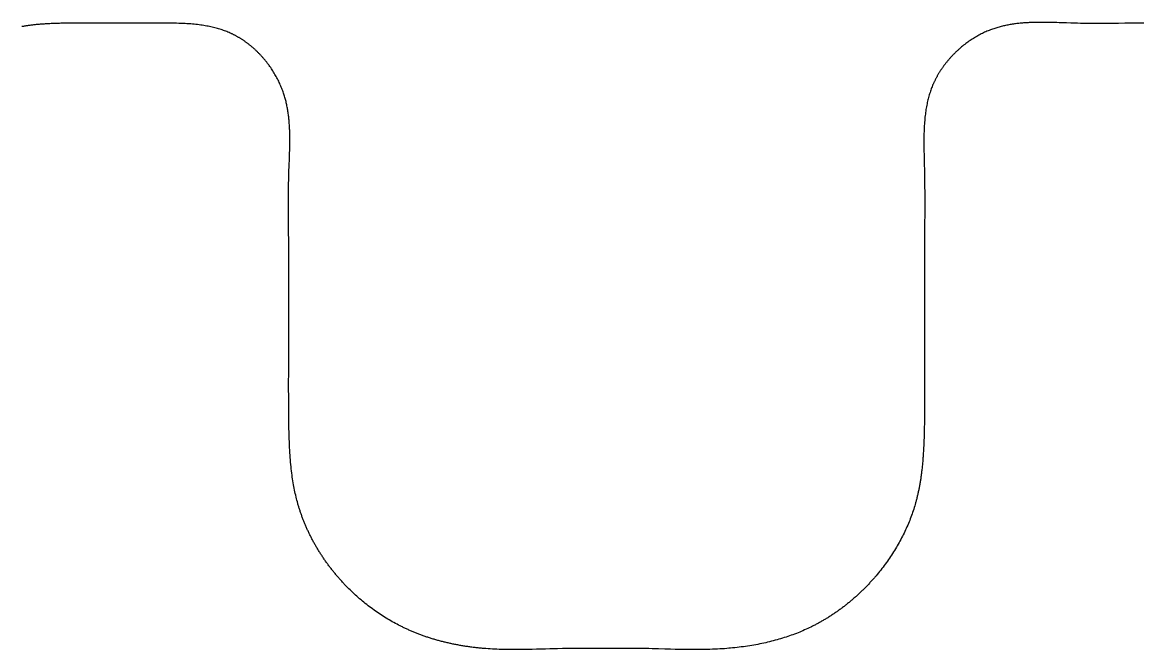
# Model space of a CAD drawing. Header units: millimetres. Extents: x -9 to 276, y -90 to 14.
# Drawn here: x 83 to 88.45, y 10.94 to 14 of the extents above; entities that cross this region are included whole.
import ezdxf

# ---------------------------------------------------------------- set-up
doc = ezdxf.new("R2010")
doc.units = ezdxf.units.MM
doc.layers.add('BLACK', color=7, linetype='CONTINUOUS')

msp = doc.modelspace()

# ---------------------------------------------------------------- linework, layer by layer
at = {"layer": 'BLACK', "linetype": 'Continuous'}
for p, q in [((83.003354, 13.977477), (82.999615, 13.976792)), ((83.0071, 13.978143), (83.003354, 13.977477)), ((83.01092, 13.978802), (83.0071, 13.978143)), ((83.014747, 13.97944), (83.01092, 13.978802)), ((83.018652, 13.980071), (83.014747, 13.97944)), ((83.022564, 13.980683), (83.018652, 13.980071)), ((83.026559, 13.981287), (83.022564, 13.980683)), ((83.030562, 13.981871), (83.026559, 13.981287)), ((83.034654, 13.982447), (83.030562, 13.981871)), ((83.038753, 13.983004), (83.034654, 13.982447)), ((83.042947, 13.983553), (83.038753, 13.983004)), ((83.047148, 13.984082), (83.042947, 13.983553)), ((83.051453, 13.984603), (83.047148, 13.984082)), ((83.055765, 13.985104), (83.051453, 13.984603)), ((83.060188, 13.985598), (83.055765, 13.985104)), ((83.064618, 13.986072), (83.060188, 13.985598)), ((83.069171, 13.986538), (83.064618, 13.986072)), ((83.07373, 13.986983), (83.069171, 13.986538)), ((83.078423, 13.987422), (83.07373, 13.986983)), ((83.083123, 13.98784), (83.078423, 13.987422)), ((83.087972, 13.98825), (83.083123, 13.98784)), ((83.092827, 13.98864), (83.087972, 13.98825)), ((83.09785, 13.989022), (83.092827, 13.98864)), ((83.102878, 13.989384), (83.09785, 13.989022)), ((83.108097, 13.989739), (83.102878, 13.989384)), ((83.11332, 13.990073), (83.108097, 13.989739)), ((83.118764, 13.9904), (83.11332, 13.990073)), ((83.124211, 13.990707), (83.118764, 13.9904)), ((83.129918, 13.991006), (83.124211, 13.990707)), ((83.135628, 13.991285), (83.129918, 13.991006)), ((83.14165, 13.991557), (83.135628, 13.991285)), ((83.147675, 13.991808), (83.14165, 13.991557)), ((83.15409, 13.992054), (83.147675, 13.991808)), ((83.160507, 13.992278), (83.15409, 13.992054)), ((83.167438, 13.992498), (83.160507, 13.992278)), ((83.17437, 13.992696), (83.167438, 13.992498)), ((83.182036, 13.992892), (83.17437, 13.992696)), ((83.1897, 13.993065), (83.182036, 13.992892)), ((83.198594, 13.993242), (83.1897, 13.993065)), ((83.207482, 13.993395), (83.198594, 13.993242)), ((83.219829, 13.993575), (83.207482, 13.993395)), ((83.232152, 13.993725), (83.219829, 13.993575)), ((83.246525, 13.993874), (83.232152, 13.993725)), ((83.260862, 13.993996), (83.246525, 13.993874)), ((83.275165, 13.994094), (83.260862, 13.993996)), ((83.289437, 13.99417), (83.275165, 13.994094)), ((83.317897, 13.99426), (83.289437, 13.99417)), ((83.346264, 13.994281), (83.317897, 13.99426)), ((83.374559, 13.994246), (83.346264, 13.994281)), ((83.402805, 13.99417), (83.374559, 13.994246)), ((83.459229, 13.993947), (83.402805, 13.99417)), ((83.496345, 13.993794), (83.459229, 13.993947)), ((83.537167, 13.993663), (83.496345, 13.993794)), ((83.571389, 13.993613), (83.537167, 13.993663)), ((83.601929, 13.993635), (83.571389, 13.993613)), ((83.630047, 13.993725), (83.601929, 13.993635)), ((83.648152, 13.993819), (83.630047, 13.993725)), ((83.664215, 13.993903), (83.648152, 13.993819)), ((83.684318, 13.993973), (83.664215, 13.993903)), ((83.700967, 13.993973), (83.684318, 13.993973)), ((83.715684, 13.993907), (83.700967, 13.993973)), ((83.729111, 13.993777), (83.715684, 13.993907)), ((83.741588, 13.993585), (83.729111, 13.993777)), ((83.753324, 13.993332), (83.741588, 13.993585)), ((83.764456, 13.993018), (83.753324, 13.993332)), ((83.775081, 13.992643), (83.764456, 13.993018)), ((83.785272, 13.992208), (83.775081, 13.992643)), ((83.795084, 13.991714), (83.785272, 13.992208)), ((83.80456, 13.991161), (83.795084, 13.991714)), ((83.813734, 13.990548), (83.80456, 13.991161)), ((83.822636, 13.989877), (83.813734, 13.990548)), ((83.831289, 13.989148), (83.822636, 13.989877)), ((83.839713, 13.988361), (83.831289, 13.989148)), ((83.847926, 13.987516), (83.839713, 13.988361)), ((83.855942, 13.986613), (83.847926, 13.987516)), ((83.863774, 13.985653), (83.855942, 13.986613)), ((83.871433, 13.984636), (83.863774, 13.985653)), ((83.878931, 13.983562), (83.871433, 13.984636)), ((83.886275, 13.982431), (83.878931, 13.983562)), ((83.893474, 13.981244), (83.886275, 13.982431)), ((83.900536, 13.98), (83.893474, 13.981244)), ((83.907466, 13.9787), (83.900536, 13.98)), ((83.914271, 13.977344), (83.907466, 13.9787)), ((83.920956, 13.975932), (83.914271, 13.977344)), ((83.927527, 13.974464), (83.920956, 13.975932)), ((83.933988, 13.972941), (83.927527, 13.974464)), ((83.940343, 13.971361), (83.933988, 13.972941)), ((83.946597, 13.969726), (83.940343, 13.971361)), ((83.952754, 13.968035), (83.946597, 13.969726)), ((83.958816, 13.966289), (83.952754, 13.968035)), ((83.964787, 13.964487), (83.958816, 13.966289)), ((83.97067, 13.962629), (83.964787, 13.964487)), ((83.976469, 13.960715), (83.97067, 13.962629)), ((83.982185, 13.958745), (83.976469, 13.960715)), ((83.987822, 13.95672), (83.982185, 13.958745)), ((83.993381, 13.954638), (83.987822, 13.95672)), ((83.998866, 13.9525), (83.993381, 13.954638)), ((84.004278, 13.950305), (83.998866, 13.9525)), ((87.706657, 13.95416), (87.701043, 13.951712)), ((87.712278, 13.956523), (87.706657, 13.95416)), ((87.717904, 13.958803), (87.712278, 13.956523)), ((87.723534, 13.960998), (87.717904, 13.958803)), ((87.729167, 13.963109), (87.723534, 13.960998)), ((87.734343, 13.964974), (87.729167, 13.963109)), ((87.739536, 13.966775), (87.734343, 13.964974)), ((87.744744, 13.968512), (87.739536, 13.966775)), ((87.749969, 13.970187), (87.744744, 13.968512)), ((87.755209, 13.971801), (87.749969, 13.970187)), ((87.760464, 13.973355), (87.755209, 13.971801)), ((87.765734, 13.974849), (87.760464, 13.973355)), ((87.771019, 13.976285), (87.765734, 13.974849)), ((87.776318, 13.977664), (87.771019, 13.976285)), ((87.781631, 13.978987), (87.776318, 13.977664)), ((87.786958, 13.980254), (87.781631, 13.978987)), ((87.792298, 13.981468), (87.786958, 13.980254)), ((87.797652, 13.982628), (87.792298, 13.981468)), ((87.803018, 13.983736), (87.797652, 13.982628)), ((87.808398, 13.984794), (87.803018, 13.983736)), ((87.813789, 13.985801), (87.808398, 13.984794)), ((87.819193, 13.986759), (87.813789, 13.985801)), ((87.824609, 13.987669), (87.819193, 13.986759)), ((87.830036, 13.988532), (87.824609, 13.987669)), ((87.835474, 13.989349), (87.830036, 13.988532)), ((87.840923, 13.990121), (87.835474, 13.989349)), ((87.846383, 13.99085), (87.840923, 13.990121)), ((87.851854, 13.991535), (87.846383, 13.99085)), ((87.857334, 13.992179), (87.851854, 13.991535)), ((87.862824, 13.992781), (87.857334, 13.992179)), ((87.868324, 13.993344), (87.862824, 13.992781)), ((87.873833, 13.993868), (87.868324, 13.993344)), ((87.879351, 13.994355), (87.873833, 13.993868)), ((87.884878, 13.994804), (87.879351, 13.994355)), ((87.890413, 13.995218), (87.884878, 13.994804)), ((87.895957, 13.995597), (87.890413, 13.995218)), ((87.901508, 13.995943), (87.895957, 13.995597)), ((87.907067, 13.996256), (87.901508, 13.995943)), ((87.912633, 13.996537), (87.907067, 13.996256)), ((87.918206, 13.996787), (87.912633, 13.996537)), ((87.923785, 13.997008), (87.918206, 13.996787)), ((87.929372, 13.9972), (87.923785, 13.997008)), ((87.934964, 13.997365), (87.929372, 13.9972)), ((87.940562, 13.997503), (87.934964, 13.997365)), ((87.946166, 13.997616), (87.940562, 13.997503)), ((87.951775, 13.997704), (87.946166, 13.997616)), ((87.957389, 13.997769), (87.951775, 13.997704)), ((87.963008, 13.997812), (87.957389, 13.997769)), ((87.968631, 13.997833), (87.963008, 13.997812)), ((87.97989, 13.997814), (87.968631, 13.997833)), ((87.991163, 13.997723), (87.97989, 13.997814)), ((88.002448, 13.997566), (87.991163, 13.997723)), ((88.013743, 13.997352), (88.002448, 13.997566)), ((88.025046, 13.997089), (88.013743, 13.997352)), ((88.036354, 13.996785), (88.025046, 13.997089)), ((88.047666, 13.996449), (88.036354, 13.996785)), ((88.058977, 13.996089), (88.047666, 13.996449)), ((88.081595, 13.995328), (88.058977, 13.996089)), ((88.094944, 13.994875), (88.081595, 13.995328)), ((88.115422, 13.99421), (88.094944, 13.994875)), ((88.132127, 13.993725), (88.115422, 13.99421)), ((88.147679, 13.993341), (88.132127, 13.993725)), ((88.163201, 13.993023), (88.147679, 13.993341)), ((88.178697, 13.992766), (88.163201, 13.993023)), ((88.194168, 13.992567), (88.178697, 13.992766)), ((88.209616, 13.992421), (88.194168, 13.992567)), ((88.225043, 13.992323), (88.209616, 13.992421)), ((88.240451, 13.992269), (88.225043, 13.992323)), ((88.255842, 13.992254), (88.240451, 13.992269)), ((88.271218, 13.992275), (88.255842, 13.992254)), ((88.286581, 13.992327), (88.271218, 13.992275)), ((88.301933, 13.992405), (88.286581, 13.992327)), ((88.317276, 13.992506), (88.301933, 13.992405)), ((88.347942, 13.992755), (88.317276, 13.992506)), ((88.378596, 13.993039), (88.347942, 13.992755)), ((88.414222, 13.993367), (88.378596, 13.993039)), ((88.445484, 13.993611), (88.414222, 13.993367)), ((88.471993, 13.993757), (88.445484, 13.993611)), ((84.00962, 13.948054), (84.004278, 13.950305)), ((84.014893, 13.945745), (84.00962, 13.948054)), ((84.020099, 13.94338), (84.014893, 13.945745)), ((84.022256, 13.942374), (84.020099, 13.94338)), ((84.024857, 13.941141), (84.022256, 13.942374)), ((84.027451, 13.939889), (84.024857, 13.941141)), ((84.030047, 13.938614), (84.027451, 13.939889)), ((84.032636, 13.937319), (84.030047, 13.938614)), ((84.035227, 13.936002), (84.032636, 13.937319)), ((84.03781, 13.934665), (84.035227, 13.936002)), ((84.040395, 13.933305), (84.03781, 13.934665)), ((84.042972, 13.931927), (84.040395, 13.933305)), ((84.045551, 13.930524), (84.042972, 13.931927)), ((84.048122, 13.929104), (84.045551, 13.930524)), ((84.050694, 13.92766), (84.048122, 13.929104)), ((84.053257, 13.926197), (84.050694, 13.92766)), ((84.055822, 13.924711), (84.053257, 13.926197)), ((84.058377, 13.923206), (84.055822, 13.924711)), ((84.060933, 13.921678), (84.058377, 13.923206)), ((84.063481, 13.920132), (84.060933, 13.921678)), ((84.066028, 13.918563), (84.063481, 13.920132)), ((84.068566, 13.916975), (84.066028, 13.918563)), ((84.071104, 13.915364), (84.068566, 13.916975)), ((84.073632, 13.913735), (84.071104, 13.915364)), ((84.076159, 13.912083), (84.073632, 13.913735)), ((84.078677, 13.910413), (84.076159, 13.912083)), ((84.081194, 13.90872), (84.078677, 13.910413)), ((84.083701, 13.907009), (84.081194, 13.90872)), ((84.086206, 13.905275), (84.083701, 13.907009)), ((84.088701, 13.903524), (84.086206, 13.905275)), ((84.091193, 13.901749), (84.088701, 13.903524)), ((84.093675, 13.899958), (84.091193, 13.901749)), ((84.096155, 13.898144), (84.093675, 13.899958)), ((84.098624, 13.896312), (84.096155, 13.898144)), ((87.60832, 13.897783), (87.603129, 13.89393)), ((87.613551, 13.901567), (87.60832, 13.897783)), ((87.618819, 13.905278), (87.613551, 13.901567)), ((87.624122, 13.908917), (87.618819, 13.905278)), ((87.629459, 13.912482), (87.624122, 13.908917)), ((87.634827, 13.915972), (87.629459, 13.912482)), ((87.640225, 13.919386), (87.634827, 13.915972)), ((87.645651, 13.922724), (87.640225, 13.919386)), ((87.651103, 13.925984), (87.645651, 13.922724)), ((87.656579, 13.929165), (87.651103, 13.925984)), ((87.662078, 13.932267), (87.656579, 13.929165)), ((87.667597, 13.93529), (87.662078, 13.932267)), ((87.673134, 13.938232), (87.667597, 13.93529)), ((87.678689, 13.941092), (87.673134, 13.938232)), ((87.684259, 13.943871), (87.678689, 13.941092)), ((87.689842, 13.946568), (87.684259, 13.943871)), ((87.695437, 13.949182), (87.689842, 13.946568)), ((87.701043, 13.951712), (87.695437, 13.949182)), ((84.10109, 13.894458), (84.098624, 13.896312)), ((84.103544, 13.892587), (84.10109, 13.894458)), ((84.105996, 13.890693), (84.103544, 13.892587)), ((84.108436, 13.888783), (84.105996, 13.890693)), ((84.110871, 13.886851), (84.108436, 13.888783)), ((84.113296, 13.884902), (84.110871, 13.886851)), ((84.115715, 13.882931), (84.113296, 13.884902)), ((84.118123, 13.880944), (84.115715, 13.882931)), ((84.120526, 13.878935), (84.118123, 13.880944)), ((84.122917, 13.876909), (84.120526, 13.878935)), ((84.125302, 13.874863), (84.122917, 13.876909)), ((84.127674, 13.8728), (84.125302, 13.874863)), ((84.130041, 13.870717), (84.127674, 13.8728)), ((84.132395, 13.868618), (84.130041, 13.870717)), ((84.134742, 13.866498), (84.132395, 13.868618)), ((84.137076, 13.864362), (84.134742, 13.866498)), ((84.139403, 13.862206), (84.137076, 13.864362)), ((84.141717, 13.860035), (84.139403, 13.862206)), ((84.144023, 13.857843), (84.141717, 13.860035)), ((84.146316, 13.855637), (84.144023, 13.857843)), ((84.1486, 13.853411), (84.146316, 13.855637)), ((84.150871, 13.85117), (84.1486, 13.853411)), ((84.153132, 13.84891), (84.150871, 13.85117)), ((84.15538, 13.846635), (84.153132, 13.84891)), ((84.157618, 13.844342), (84.15538, 13.846635)), ((84.159843, 13.842034), (84.157618, 13.844342)), ((87.546825, 13.844985), (87.544541, 13.842682)), ((87.549123, 13.847274), (87.546825, 13.844985)), ((87.551437, 13.84955), (87.549123, 13.847274)), ((87.553766, 13.851812), (87.551437, 13.84955)), ((87.556109, 13.854061), (87.553766, 13.851812)), ((87.558466, 13.856295), (87.556109, 13.854061)), ((87.560838, 13.858516), (87.558466, 13.856295)), ((87.563224, 13.860722), (87.560838, 13.858516)), ((87.565624, 13.862914), (87.563224, 13.860722)), ((87.568037, 13.865092), (87.565624, 13.862914)), ((87.570464, 13.867254), (87.568037, 13.865092)), ((87.572903, 13.869401), (87.570464, 13.867254)), ((87.577822, 13.87365), (87.572903, 13.869401)), ((87.58279, 13.877837), (87.577822, 13.87365)), ((87.587807, 13.881959), (87.58279, 13.877837)), ((87.59287, 13.886016), (87.587807, 13.881959)), ((87.597978, 13.890007), (87.59287, 13.886016)), ((87.603129, 13.89393), (87.597978, 13.890007)), ((84.162056, 13.839708), (84.159843, 13.842034)), ((84.164256, 13.837368), (84.162056, 13.839708)), ((84.166445, 13.83501), (84.164256, 13.837368)), ((84.16862, 13.832638), (84.166445, 13.83501)), ((84.170783, 13.83025), (84.16862, 13.832638)), ((84.172931, 13.827847), (84.170783, 13.83025)), ((84.175068, 13.825428), (84.172931, 13.827847)), ((84.177189, 13.822995), (84.175068, 13.825428)), ((84.179298, 13.820546), (84.177189, 13.822995)), ((84.181392, 13.818084), (84.179298, 13.820546)), ((84.183473, 13.815607), (84.181392, 13.818084)), ((84.185539, 13.813116), (84.183473, 13.815607)), ((84.187591, 13.810611), (84.185539, 13.813116)), ((84.189627, 13.808093), (84.187591, 13.810611)), ((84.191649, 13.805561), (84.189627, 13.808093)), ((84.193656, 13.803016), (84.191649, 13.805561)), ((84.195648, 13.800458), (84.193656, 13.803016)), ((84.197624, 13.797887), (84.195648, 13.800458)), ((84.199585, 13.795304), (84.197624, 13.797887)), ((84.201529, 13.792708), (84.199585, 13.795304)), ((84.203458, 13.790101), (84.201529, 13.792708)), ((84.205371, 13.787481), (84.203458, 13.790101)), ((87.498519, 13.789154), (87.496634, 13.786611)), ((87.500425, 13.791691), (87.498519, 13.789154)), ((87.502347, 13.794218), (87.500425, 13.791691)), ((87.504291, 13.796739), (87.502347, 13.794218)), ((87.50625, 13.799248), (87.504291, 13.796739)), ((87.50823, 13.80175), (87.50625, 13.799248)), ((87.510227, 13.804241), (87.50823, 13.80175)), ((87.512243, 13.806725), (87.510227, 13.804241)), ((87.514276, 13.809197), (87.512243, 13.806725)), ((87.516328, 13.811661), (87.514276, 13.809197)), ((87.518396, 13.814113), (87.516328, 13.811661)), ((87.520483, 13.816557), (87.518396, 13.814113)), ((87.522586, 13.818988), (87.520483, 13.816557)), ((87.524708, 13.82141), (87.522586, 13.818988)), ((87.526845, 13.82382), (87.524708, 13.82141)), ((87.529001, 13.82622), (87.526845, 13.82382)), ((87.531171, 13.828607), (87.529001, 13.82622)), ((87.53336, 13.830983), (87.531171, 13.828607)), ((87.535564, 13.833347), (87.53336, 13.830983)), ((87.537785, 13.8357), (87.535564, 13.833347)), ((87.540021, 13.83804), (87.537785, 13.8357)), ((87.542274, 13.840368), (87.540021, 13.83804)), ((87.544541, 13.842682), (87.542274, 13.840368)), ((84.209147, 13.782208), (84.205371, 13.787481)), ((84.212857, 13.77689), (84.209147, 13.782208)), ((84.216499, 13.77153), (84.212857, 13.77689)), ((84.220071, 13.766129), (84.216499, 13.77153)), ((84.223574, 13.76069), (84.220071, 13.766129)), ((84.227005, 13.755214), (84.223574, 13.76069)), ((84.230363, 13.749703), (84.227005, 13.755214)), ((84.233648, 13.74416), (84.230363, 13.749703)), ((84.236858, 13.738586), (84.233648, 13.74416)), ((84.239993, 13.732984), (84.236858, 13.738586)), ((87.463044, 13.734319), (87.461576, 13.731647)), ((87.46453, 13.736982), (87.463044, 13.734319)), ((87.466039, 13.739645), (87.46453, 13.736982)), ((87.467567, 13.7423), (87.466039, 13.739645)), ((87.469117, 13.744955), (87.467567, 13.7423)), ((87.470686, 13.7476), (87.469117, 13.744955)), ((87.472277, 13.750245), (87.470686, 13.7476)), ((87.473886, 13.75288), (87.472277, 13.750245)), ((87.475518, 13.755514), (87.473886, 13.75288)), ((87.477167, 13.758139), (87.475518, 13.755514)), ((87.478839, 13.760762), (87.477167, 13.758139)), ((87.480529, 13.763375), (87.478839, 13.760762)), ((87.482241, 13.765985), (87.480529, 13.763375)), ((87.483971, 13.768586), (87.482241, 13.765985)), ((87.485722, 13.771184), (87.483971, 13.768586)), ((87.487491, 13.773771), (87.485722, 13.771184)), ((87.489282, 13.776355), (87.487491, 13.773771)), ((87.49109, 13.778929), (87.489282, 13.776355)), ((87.49292, 13.781498), (87.49109, 13.778929)), ((87.494766, 13.784057), (87.49292, 13.781498)), ((87.496634, 13.786611), (87.494766, 13.784057)), ((84.243051, 13.727354), (84.239993, 13.732984)), ((84.246032, 13.721701), (84.243051, 13.727354)), ((84.248934, 13.716024), (84.246032, 13.721701)), ((84.251758, 13.710327), (84.248934, 13.716024)), ((84.254502, 13.704611), (84.251758, 13.710327)), ((84.257165, 13.698878), (84.254502, 13.704611)), ((84.259748, 13.69313), (84.257165, 13.698878)), ((84.262249, 13.687369), (84.259748, 13.69313)), ((84.264668, 13.681596), (84.262249, 13.687369)), ((84.267005, 13.675814), (84.264668, 13.681596)), ((87.439058, 13.683846), (87.436908, 13.678355)), ((87.441267, 13.689271), (87.439058, 13.683846)), ((87.443241, 13.693948), (87.441267, 13.689271)), ((87.444415, 13.696658), (87.443241, 13.693948)), ((87.445608, 13.699362), (87.444415, 13.696658)), ((87.446824, 13.702069), (87.445608, 13.699362)), ((87.448059, 13.704769), (87.446824, 13.702069)), ((87.449317, 13.707471), (87.448059, 13.704769)), ((87.450594, 13.710167), (87.449317, 13.707471)), ((87.451895, 13.712865), (87.450594, 13.710167)), ((87.453214, 13.715555), (87.451895, 13.712865)), ((87.454557, 13.718247), (87.453214, 13.715555)), ((87.455918, 13.720932), (87.454557, 13.718247)), ((87.457302, 13.723618), (87.455918, 13.720932)), ((87.458705, 13.726296), (87.457302, 13.723618)), ((87.460132, 13.728976), (87.458705, 13.726296)), ((87.461576, 13.731647), (87.460132, 13.728976)), ((84.269259, 13.670025), (84.267005, 13.675814)), ((84.27143, 13.66423), (84.269259, 13.670025)), ((84.273517, 13.65843), (84.27143, 13.66423)), ((84.275521, 13.652628), (84.273517, 13.65843)), ((84.277225, 13.647491), (84.275521, 13.652628)), ((84.278869, 13.642339), (84.277225, 13.647491)), ((84.280454, 13.637174), (84.278869, 13.642339)), ((84.281981, 13.631995), (84.280454, 13.637174)), ((84.28345, 13.626803), (84.281981, 13.631995)), ((84.284864, 13.621598), (84.28345, 13.626803)), ((87.42019, 13.625591), (87.418624, 13.619308)), ((87.421815, 13.631782), (87.42019, 13.625591)), ((87.423498, 13.637885), (87.421815, 13.631782)), ((87.425239, 13.643901), (87.423498, 13.637885)), ((87.427038, 13.649835), (87.425239, 13.643901)), ((87.428895, 13.655689), (87.427038, 13.649835)), ((87.430811, 13.661466), (87.428895, 13.655689)), ((87.432785, 13.667167), (87.430811, 13.661466)), ((87.434817, 13.672796), (87.432785, 13.667167)), ((87.436908, 13.678355), (87.434817, 13.672796)), ((84.286222, 13.616381), (84.284864, 13.621598)), ((84.287526, 13.61115), (84.286222, 13.616381)), ((84.288776, 13.605907), (84.287526, 13.61115)), ((84.289974, 13.600653), (84.288776, 13.605907)), ((84.29112, 13.595386), (84.289974, 13.600653)), ((84.292216, 13.590107), (84.29112, 13.595386)), ((84.293263, 13.584818), (84.292216, 13.590107)), ((84.29426, 13.579517), (84.293263, 13.584818)), ((84.29521, 13.574205), (84.29426, 13.579517)), ((84.296114, 13.568882), (84.29521, 13.574205)), ((87.409289, 13.572402), (87.40819, 13.565226)), ((87.410446, 13.579449), (87.409289, 13.572402)), ((87.411663, 13.586371), (87.410446, 13.579449)), ((87.412938, 13.593176), (87.411663, 13.586371)), ((87.414272, 13.599867), (87.412938, 13.593176)), ((87.415664, 13.606449), (87.414272, 13.599867)), ((87.417115, 13.612928), (87.415664, 13.606449)), ((87.418624, 13.619308), (87.417115, 13.612928)), ((84.296971, 13.563549), (84.296114, 13.568882)), ((84.297784, 13.558205), (84.296971, 13.563549)), ((84.298553, 13.552852), (84.297784, 13.558205)), ((84.299279, 13.547489), (84.298553, 13.552852)), ((84.299964, 13.542116), (84.299279, 13.547489)), ((84.300607, 13.536734), (84.299964, 13.542116)), ((84.30121, 13.531343), (84.300607, 13.536734)), ((84.301774, 13.525942), (84.30121, 13.531343)), ((84.3023, 13.520534), (84.301774, 13.525942)), ((84.302789, 13.515117), (84.3023, 13.520534)), ((87.402857, 13.518994), (87.402181, 13.510667)), ((87.403594, 13.527124), (87.402857, 13.518994)), ((87.404393, 13.53507), (87.403594, 13.527124)), ((87.405252, 13.542843), (87.404393, 13.53507)), ((87.406172, 13.550454), (87.405252, 13.542843)), ((87.407151, 13.557912), (87.406172, 13.550454)), ((87.40819, 13.565226), (87.407151, 13.557912)), ((84.303241, 13.509691), (84.302789, 13.515117)), ((84.303659, 13.504258), (84.303241, 13.509691)), ((84.304042, 13.498817), (84.303659, 13.504258)), ((84.304391, 13.493369), (84.304042, 13.498817)), ((84.304709, 13.487914), (84.304391, 13.493369)), ((84.304994, 13.482451), (84.304709, 13.487914)), ((84.30525, 13.476982), (84.304994, 13.482451)), ((84.305476, 13.471506), (84.30525, 13.476982)), ((84.305673, 13.466024), (84.305476, 13.471506)), ((84.305842, 13.460535), (84.305673, 13.466024)), ((87.399748, 13.465429), (87.399455, 13.455483)), ((87.400106, 13.475033), (87.399748, 13.465429)), ((87.400529, 13.484332), (87.400106, 13.475033)), ((87.401017, 13.493355), (87.400529, 13.484332)), ((87.401568, 13.502126), (87.401017, 13.493355)), ((87.402181, 13.510667), (87.401568, 13.502126)), ((84.305985, 13.455041), (84.305842, 13.460535)), ((84.306102, 13.449542), (84.305985, 13.455041)), ((84.306195, 13.444037), (84.306102, 13.449542)), ((84.306263, 13.438527), (84.306195, 13.444037)), ((84.306228, 13.405371), (84.306319, 13.416439)), ((84.306309, 13.433012), (84.306263, 13.438527)), ((84.306333, 13.427492), (84.306309, 13.433012)), ((84.306319, 13.416439), (84.306336, 13.421968)), ((84.306336, 13.421968), (84.306333, 13.427492)), ((87.398989, 13.423079), (87.398976, 13.411165)), ((87.398976, 13.411165), (87.39904, 13.398486)), ((87.399074, 13.434374), (87.398989, 13.423079)), ((87.39923, 13.44515), (87.399074, 13.434374)), ((87.399455, 13.455483), (87.39923, 13.44515)), ((84.3049, 13.349856), (84.305257, 13.360976)), ((84.305257, 13.360976), (84.305576, 13.372089)), ((84.305576, 13.372089), (84.305849, 13.383194)), ((84.305849, 13.383194), (84.306069, 13.394289)), ((84.306069, 13.394289), (84.306228, 13.405371)), ((87.39904, 13.398486), (87.399187, 13.384826)), ((87.399187, 13.384826), (87.399423, 13.369824)), ((87.399423, 13.369824), (87.399766, 13.352799)), ((87.399766, 13.352799), (87.400253, 13.332096)), ((84.302843, 13.295035), (84.303244, 13.305349)), ((84.303244, 13.305349), (84.304103, 13.327605)), ((84.304103, 13.327605), (84.304513, 13.338732)), ((84.304513, 13.338732), (84.3049, 13.349856)), ((87.400253, 13.332096), (87.400628, 13.317155)), ((87.400628, 13.317155), (87.401048, 13.300388)), ((87.401048, 13.300388), (87.401443, 13.283649)), ((84.30084, 13.236106), (84.301128, 13.246258)), ((84.301128, 13.246258), (84.301443, 13.256419)), ((84.301443, 13.256419), (84.302036, 13.273624)), ((84.302036, 13.273624), (84.302843, 13.295035)), ((87.401443, 13.283649), (87.401877, 13.26246)), ((87.401877, 13.26246), (87.402245, 13.240669)), ((84.29978, 13.185467), (84.299944, 13.19558)), ((84.299944, 13.19558), (84.300131, 13.205699)), ((84.300131, 13.205699), (84.300342, 13.215827)), ((84.300342, 13.215827), (84.300578, 13.225962)), ((84.300578, 13.225962), (84.30084, 13.236106)), ((87.402245, 13.240669), (87.402546, 13.21818)), ((87.402546, 13.21818), (87.40278, 13.194871)), ((87.40278, 13.194871), (87.402945, 13.170586)), ((84.299199, 13.114862), (84.299272, 13.135006)), ((84.299272, 13.135006), (84.299416, 13.155172)), ((84.299416, 13.155172), (84.299516, 13.165264)), ((84.299516, 13.165264), (84.299637, 13.175362)), ((84.299637, 13.175362), (84.29978, 13.185467)), ((87.402945, 13.170586), (87.403041, 13.145107)), ((87.403041, 13.145107), (87.403065, 13.11813)), ((84.29919, 13.094739), (84.299199, 13.114862)), ((84.299237, 13.074632), (84.29919, 13.094739)), ((87.403014, 13.089192), (87.402882, 13.057527)), ((87.403065, 13.11813), (87.403014, 13.089192)), ((84.299334, 13.054541), (84.299237, 13.074632)), ((84.299473, 13.034462), (84.299334, 13.054541)), ((84.299647, 13.014393), (84.299473, 13.034462)), ((87.402882, 13.057527), (87.402658, 13.021684)), ((84.29985, 12.994332), (84.299647, 13.014393)), ((84.300074, 12.974276), (84.29985, 12.994332)), ((84.300558, 12.934171), (84.300074, 12.974276)), ((87.402316, 12.978125), (87.402052, 12.947368)), ((87.402658, 13.021684), (87.402316, 12.978125)), ((84.301078, 12.890858), (84.300558, 12.934171)), ((87.402052, 12.947368), (87.401733, 12.910075)), ((84.301443, 12.856579), (84.301078, 12.890858)), ((87.401733, 12.910075), (87.401443, 12.872751)), ((87.401443, 12.872751), (87.401443, 12.461852)), ((84.301443, 12.456739), (84.301443, 12.856579)), ((84.301244, 12.42306), (84.301443, 12.456739)), ((87.401443, 12.461852), (87.401793, 12.403494)), ((84.300716, 12.327229), (84.300995, 12.380629)), ((84.300995, 12.380629), (84.301244, 12.42306)), ((87.401793, 12.403494), (87.402061, 12.359423)), ((84.300544, 12.283029), (84.300716, 12.327229)), ((87.402061, 12.359423), (87.402299, 12.315365)), ((84.300458, 12.243909), (84.300544, 12.283029)), ((87.402299, 12.315365), (87.402478, 12.271312)), ((87.402478, 12.271312), (87.402536, 12.249287)), ((84.300448, 12.20814), (84.300458, 12.243909)), ((84.300511, 12.1748), (84.300448, 12.20814)), ((87.402536, 12.249287), (87.402568, 12.227261)), ((87.402568, 12.227261), (87.40257, 12.205234)), ((84.300643, 12.143329), (84.300511, 12.1748)), ((87.40247, 12.161173), (87.402361, 12.139139)), ((87.402539, 12.183205), (87.40247, 12.161173)), ((87.40257, 12.205234), (87.402539, 12.183205)), ((84.300843, 12.113352), (84.300643, 12.143329)), ((84.30111, 12.084607), (84.300843, 12.113352)), ((87.402208, 12.1171), (87.402006, 12.095057)), ((87.402361, 12.139139), (87.402208, 12.1171)), ((84.301443, 12.056899), (84.30111, 12.084607)), ((84.301747, 12.036205), (84.301443, 12.056899)), ((87.401443, 12.050954), (87.401235, 12.038134)), ((87.401752, 12.073008), (87.401443, 12.050954)), ((87.402006, 12.095057), (87.401752, 12.073008)), ((84.302098, 12.016508), (84.301747, 12.036205)), ((84.302484, 11.998665), (84.302098, 12.016508)), ((84.302913, 11.982145), (84.302484, 11.998665)), ((87.40033, 11.995308), (87.400081, 11.986109)), ((87.400558, 12.004508), (87.40033, 11.995308)), ((87.400792, 12.01491), (87.400558, 12.004508)), ((87.401003, 12.025313), (87.400792, 12.01491)), ((87.401235, 12.038134), (87.401003, 12.025313)), ((84.303388, 11.966637), (84.302913, 11.982145)), ((84.303912, 11.951941), (84.303388, 11.966637)), ((84.304487, 11.937916), (84.303912, 11.951941)), ((84.305113, 11.92446), (84.304487, 11.937916)), ((87.398374, 11.938761), (87.398049, 11.931711)), ((87.398694, 11.946166), (87.398374, 11.938761)), ((87.398992, 11.953575), (87.398694, 11.946166)), ((87.399287, 11.961423), (87.398992, 11.953575)), ((87.39956, 11.969273), (87.399287, 11.961423)), ((87.399831, 11.97769), (87.39956, 11.969273)), ((87.400081, 11.986109), (87.399831, 11.97769)), ((84.305793, 11.911497), (84.305113, 11.92446)), ((84.306525, 11.898966), (84.305793, 11.911497)), ((84.307312, 11.88682), (84.306525, 11.898966)), ((84.308154, 11.875019), (84.307312, 11.88682)), ((87.395372, 11.885657), (87.394939, 11.879587)), ((87.395798, 11.891921), (87.395372, 11.885657)), ((87.396204, 11.898189), (87.395798, 11.891921)), ((87.396602, 11.904677), (87.396204, 11.898189)), ((87.396981, 11.911169), (87.396602, 11.904677)), ((87.397353, 11.917915), (87.396981, 11.911169)), ((87.397704, 11.924665), (87.397353, 11.917915)), ((87.398049, 11.931711), (87.397704, 11.924665)), ((84.30905, 11.86353), (84.308154, 11.875019)), ((84.310001, 11.852328), (84.30905, 11.86353)), ((84.311008, 11.841389), (84.310001, 11.852328)), ((84.312069, 11.830692), (84.311008, 11.841389)), ((84.313187, 11.820221), (84.312069, 11.830692)), ((87.390382, 11.828213), (87.389809, 11.822883)), ((87.390947, 11.833661), (87.390382, 11.828213)), ((87.391492, 11.839113), (87.390947, 11.833661)), ((87.392029, 11.844695), (87.391492, 11.839113)), ((87.392545, 11.850281), (87.392029, 11.844695)), ((87.393054, 11.856009), (87.392545, 11.850281)), ((87.393543, 11.861741), (87.393054, 11.856009)), ((87.394024, 11.867629), (87.393543, 11.861741)), ((87.394485, 11.873522), (87.394024, 11.867629)), ((87.394939, 11.879587), (87.394485, 11.873522)), ((84.31436, 11.809961), (84.313187, 11.820221)), ((84.315589, 11.799898), (84.31436, 11.809961)), ((84.316874, 11.790021), (84.315589, 11.799898)), ((84.318215, 11.780318), (84.316874, 11.790021)), ((84.319611, 11.770781), (84.318215, 11.780318)), ((87.383278, 11.772259), (87.382544, 11.767437)), ((87.383991, 11.777086), (87.383278, 11.772259)), ((87.384697, 11.781996), (87.383991, 11.777086)), ((87.385382, 11.78691), (87.384697, 11.781996)), ((87.386059, 11.791914), (87.385382, 11.78691)), ((87.386717, 11.796922), (87.386059, 11.791914)), ((87.387366, 11.802026), (87.386717, 11.796922)), ((87.387995, 11.807134), (87.387366, 11.802026)), ((87.388616, 11.812344), (87.387995, 11.807134)), ((87.389217, 11.817559), (87.388616, 11.812344)), ((87.389809, 11.822883), (87.389217, 11.817559)), ((84.321064, 11.761401), (84.319611, 11.770781)), ((84.322573, 11.752169), (84.321064, 11.761401)), ((84.324139, 11.74308), (84.322573, 11.752169)), ((84.32576, 11.734126), (84.324139, 11.74308)), ((84.327438, 11.725302), (84.32576, 11.734126)), ((84.329172, 11.716602), (84.327438, 11.725302)), ((87.37446, 11.72153), (87.373576, 11.717145)), ((87.375335, 11.725976), (87.37446, 11.72153)), ((87.37619, 11.730426), (87.375335, 11.725976)), ((87.377037, 11.734939), (87.37619, 11.730426)), ((87.377863, 11.739457), (87.377037, 11.734939)), ((87.378682, 11.744042), (87.377863, 11.739457)), ((87.37948, 11.748631), (87.378682, 11.744042)), ((87.38027, 11.753291), (87.37948, 11.748631)), ((87.381041, 11.757955), (87.38027, 11.753291)), ((87.381802, 11.762694), (87.381041, 11.757955)), ((87.382544, 11.767437), (87.381802, 11.762694)), ((84.330962, 11.708021), (84.329172, 11.716602)), ((84.332809, 11.699554), (84.330962, 11.708021)), ((84.334713, 11.691196), (84.332809, 11.699554)), ((84.336673, 11.682945), (84.334713, 11.691196)), ((84.33869, 11.674795), (84.336673, 11.682945)), ((84.340764, 11.666744), (84.33869, 11.674795)), ((84.342895, 11.658788), (84.340764, 11.666744)), ((87.361831, 11.666655), (87.360757, 11.662612)), ((87.362885, 11.670703), (87.361831, 11.666655)), ((87.363931, 11.674797), (87.362885, 11.670703)), ((87.364957, 11.678895), (87.363931, 11.674797)), ((87.365974, 11.683042), (87.364957, 11.678895)), ((87.366971, 11.687193), (87.365974, 11.683042)), ((87.36796, 11.691395), (87.366971, 11.687193)), ((87.368929, 11.695601), (87.36796, 11.691395)), ((87.369889, 11.69986), (87.368929, 11.695601)), ((87.370829, 11.704124), (87.369889, 11.69986)), ((87.371761, 11.708442), (87.370829, 11.704124)), ((87.372673, 11.712765), (87.371761, 11.708442)), ((87.373576, 11.717145), (87.372673, 11.712765)), ((84.344865, 11.651694), (84.342895, 11.658788)), ((84.345999, 11.647715), (84.344865, 11.651694)), ((84.347152, 11.643741), (84.345999, 11.647715)), ((84.348327, 11.639763), (84.347152, 11.643741)), ((84.349522, 11.635791), (84.348327, 11.639763)), ((84.350738, 11.631815), (84.349522, 11.635791)), ((84.351974, 11.627844), (84.350738, 11.631815)), ((84.353232, 11.62387), (84.351974, 11.627844)), ((84.35451, 11.619901), (84.353232, 11.62387)), ((84.355809, 11.615929), (84.35451, 11.619901)), ((84.357128, 11.611963), (84.355809, 11.615929)), ((84.358468, 11.607995), (84.357128, 11.611963)), ((87.346702, 11.615731), (87.344068, 11.607918)), ((87.349253, 11.623544), (87.346702, 11.615731)), ((87.35172, 11.631356), (87.349253, 11.623544)), ((87.354102, 11.639168), (87.35172, 11.631356)), ((87.356401, 11.646977), (87.354102, 11.639168)), ((87.358571, 11.65462), (87.356401, 11.646977)), ((87.359673, 11.658613), (87.358571, 11.65462)), ((87.360757, 11.662612), (87.359673, 11.658613)), ((84.359828, 11.604031), (84.358468, 11.607995)), ((84.36121, 11.600066), (84.359828, 11.604031)), ((84.362611, 11.596106), (84.36121, 11.600066)), ((84.364035, 11.592144), (84.362611, 11.596106)), ((84.365477, 11.588188), (84.364035, 11.592144)), ((84.366941, 11.58423), (84.365477, 11.588188)), ((84.368425, 11.580278), (84.366941, 11.58423)), ((84.369931, 11.576324), (84.368425, 11.580278)), ((84.371455, 11.572377), (84.369931, 11.576324)), ((84.373002, 11.568429), (84.371455, 11.572377)), ((84.374568, 11.564486), (84.373002, 11.568429)), ((84.376155, 11.560543), (84.374568, 11.564486)), ((84.377762, 11.556606), (84.376155, 11.560543)), ((84.379391, 11.552669), (84.377762, 11.556606)), ((87.326495, 11.56108), (87.323271, 11.553288)), ((87.329634, 11.568878), (87.326495, 11.56108)), ((87.332689, 11.57668), (87.329634, 11.568878)), ((87.33566, 11.584486), (87.332689, 11.57668)), ((87.338547, 11.592295), (87.33566, 11.584486)), ((87.341349, 11.600105), (87.338547, 11.592295)), ((87.344068, 11.607918), (87.341349, 11.600105)), ((84.381038, 11.548738), (84.379391, 11.552669)), ((84.382708, 11.544807), (84.381038, 11.548738)), ((84.384396, 11.540882), (84.382708, 11.544807)), ((84.386107, 11.536957), (84.384396, 11.540882)), ((84.387836, 11.53304), (84.386107, 11.536957)), ((84.389587, 11.529122), (84.387836, 11.53304)), ((84.391357, 11.525212), (84.389587, 11.529122)), ((84.393148, 11.521302), (84.391357, 11.525212)), ((84.394958, 11.5174), (84.393148, 11.521302)), ((84.39679, 11.513498), (84.394958, 11.5174)), ((84.398641, 11.509604), (84.39679, 11.513498)), ((84.400513, 11.505711), (84.398641, 11.509604)), ((84.402404, 11.501825), (84.400513, 11.505711)), ((84.404317, 11.497941), (84.402404, 11.501825)), ((87.302173, 11.506692), (87.298365, 11.498961)), ((87.305898, 11.514435), (87.302173, 11.506692)), ((87.30954, 11.522188), (87.305898, 11.514435)), ((87.313099, 11.529951), (87.30954, 11.522188)), ((87.316573, 11.537723), (87.313099, 11.529951)), ((87.319964, 11.545502), (87.316573, 11.537723)), ((87.323271, 11.553288), (87.319964, 11.545502)), ((84.406247, 11.494065), (84.404317, 11.497941)), ((84.4082, 11.49019), (84.406247, 11.494065)), ((84.410171, 11.486324), (84.4082, 11.49019)), ((84.412163, 11.48246), (84.410171, 11.486324)), ((84.414174, 11.478603), (84.412163, 11.48246)), ((84.416206, 11.47475), (84.414174, 11.478603)), ((84.418256, 11.470904), (84.416206, 11.47475)), ((84.420327, 11.467062), (84.418256, 11.470904)), ((84.422417, 11.463228), (84.420327, 11.467062)), ((84.424528, 11.459396), (84.422417, 11.463228)), ((84.426656, 11.455574), (84.424528, 11.459396)), ((84.428806, 11.451755), (84.426656, 11.455574)), ((84.430974, 11.447945), (84.428806, 11.451755)), ((84.433163, 11.444139), (84.430974, 11.447945)), ((87.269397, 11.445246), (87.264932, 11.437642)), ((87.27378, 11.452869), (87.269397, 11.445246)), ((87.278083, 11.460511), (87.27378, 11.452869)), ((87.282303, 11.46817), (87.278083, 11.460511)), ((87.286442, 11.475846), (87.282303, 11.46817)), ((87.290499, 11.483537), (87.286442, 11.475846)), ((87.294473, 11.491242), (87.290499, 11.483537)), ((87.298365, 11.498961), (87.294473, 11.491242)), ((84.43537, 11.440342), (84.433163, 11.444139)), ((84.437597, 11.436549), (84.43537, 11.440342)), ((84.439842, 11.432766), (84.437597, 11.436549)), ((84.442108, 11.428986), (84.439842, 11.432766)), ((84.444391, 11.425217), (84.442108, 11.428986)), ((84.446695, 11.421452), (84.444391, 11.425217)), ((84.449017, 11.417697), (84.446695, 11.421452)), ((84.451359, 11.413946), (84.449017, 11.417697)), ((84.453718, 11.410206), (84.451359, 11.413946)), ((84.456098, 11.406472), (84.453718, 11.410206)), ((84.458495, 11.402747), (84.456098, 11.406472)), ((84.460912, 11.399028), (84.458495, 11.402747)), ((84.463346, 11.39532), (84.460912, 11.399028)), ((84.4658, 11.391617), (84.463346, 11.39532)), ((84.468271, 11.387925), (84.4658, 11.391617)), ((87.23647, 11.392498), (87.231452, 11.385064)), ((87.241411, 11.39996), (87.23647, 11.392498)), ((87.246273, 11.407448), (87.241411, 11.39996)), ((87.251057, 11.414961), (87.246273, 11.407448)), ((87.255762, 11.422499), (87.251057, 11.414961)), ((87.260387, 11.43006), (87.255762, 11.422499)), ((87.264932, 11.437642), (87.260387, 11.43006)), ((84.470762, 11.38424), (84.468271, 11.387925)), ((84.47327, 11.380566), (84.470762, 11.38424)), ((84.475798, 11.376898), (84.47327, 11.380566)), ((84.478342, 11.373241), (84.475798, 11.376898)), ((84.480905, 11.369592), (84.478342, 11.373241)), ((84.483486, 11.365953), (84.480905, 11.369592)), ((84.486085, 11.362322), (84.483486, 11.365953)), ((84.488701, 11.358702), (84.486085, 11.362322)), ((84.491336, 11.355091), (84.488701, 11.358702)), ((84.493987, 11.351491), (84.491336, 11.355091)), ((84.496658, 11.347899), (84.493987, 11.351491)), ((84.499344, 11.344318), (84.496658, 11.347899)), ((84.502049, 11.340747), (84.499344, 11.344318)), ((84.50477, 11.337187), (84.502049, 11.340747)), ((84.507509, 11.333637), (84.50477, 11.337187)), ((87.199751, 11.34111), (87.194209, 11.333904)), ((87.205221, 11.348352), (87.199751, 11.34111)), ((87.210617, 11.355629), (87.205221, 11.348352)), ((87.215939, 11.36294), (87.210617, 11.355629)), ((87.221186, 11.370284), (87.215939, 11.36294)), ((87.226357, 11.377659), (87.221186, 11.370284)), ((87.231452, 11.385064), (87.226357, 11.377659)), ((84.510265, 11.330098), (84.507509, 11.333637)), ((84.513038, 11.326569), (84.510265, 11.330098)), ((84.515827, 11.323052), (84.513038, 11.326569)), ((84.518634, 11.319545), (84.515827, 11.323052)), ((84.521457, 11.31605), (84.518634, 11.319545)), ((84.524297, 11.312565), (84.521457, 11.31605)), ((84.527153, 11.309093), (84.524297, 11.312565)), ((84.530026, 11.305631), (84.527153, 11.309093)), ((84.532915, 11.302182), (84.530026, 11.305631)), ((84.53582, 11.298744), (84.532915, 11.302182)), ((84.538741, 11.295319), (84.53582, 11.298744)), ((84.541679, 11.291905), (84.538741, 11.295319)), ((84.544631, 11.288505), (84.541679, 11.291905)), ((84.5476, 11.285116), (84.544631, 11.288505)), ((84.550585, 11.281739), (84.5476, 11.285116)), ((84.553585, 11.278376), (84.550585, 11.281739)), ((87.151461, 11.282336), (87.148418, 11.27891)), ((87.15449, 11.285776), (87.151461, 11.282336)), ((87.157505, 11.289231), (87.15449, 11.285776)), ((87.160506, 11.2927), (87.157505, 11.289231)), ((87.165435, 11.298465), (87.160506, 11.2927)), ((87.171329, 11.30547), (87.165435, 11.298465)), ((87.177154, 11.312518), (87.171329, 11.30547)), ((87.182909, 11.319607), (87.177154, 11.312518)), ((87.188595, 11.326736), (87.182909, 11.319607)), ((87.194209, 11.333904), (87.188595, 11.326736)), ((84.5566, 11.275025), (84.553585, 11.278376)), ((84.559631, 11.271687), (84.5566, 11.275025)), ((84.562676, 11.268362), (84.559631, 11.271687)), ((84.565737, 11.26505), (84.562676, 11.268362)), ((84.568813, 11.261752), (84.565737, 11.26505)), ((84.571904, 11.258467), (84.568813, 11.261752)), ((84.575009, 11.255195), (84.571904, 11.258467)), ((84.578129, 11.251937), (84.575009, 11.255195)), ((84.581264, 11.248693), (84.578129, 11.251937)), ((84.587576, 11.242247), (84.581264, 11.248693)), ((84.593944, 11.235858), (84.587576, 11.242247)), ((84.600368, 11.229526), (84.593944, 11.235858)), ((84.606847, 11.223252), (84.600368, 11.229526)), ((87.101187, 11.229343), (87.097937, 11.226164)), ((87.104424, 11.232537), (87.101187, 11.229343)), ((87.107649, 11.235748), (87.104424, 11.232537)), ((87.110862, 11.238974), (87.107649, 11.235748)), ((87.114063, 11.242218), (87.110862, 11.238974)), ((87.11725, 11.245476), (87.114063, 11.242218)), ((87.120426, 11.248751), (87.11725, 11.245476)), ((87.123588, 11.25204), (87.120426, 11.248751)), ((87.126739, 11.255346), (87.123588, 11.25204)), ((87.129875, 11.258666), (87.126739, 11.255346)), ((87.132999, 11.262003), (87.129875, 11.258666)), ((87.136109, 11.265354), (87.132999, 11.262003)), ((87.139207, 11.268721), (87.136109, 11.265354)), ((87.142291, 11.272102), (87.139207, 11.268721)), ((87.145361, 11.275499), (87.142291, 11.272102)), ((87.148418, 11.27891), (87.145361, 11.275499)), ((84.613379, 11.217039), (84.606847, 11.223252)), ((84.619963, 11.210885), (84.613379, 11.217039)), ((84.626599, 11.204793), (84.619963, 11.210885)), ((84.633285, 11.198764), (84.626599, 11.204793)), ((84.64002, 11.192797), (84.633285, 11.198764)), ((84.646804, 11.186895), (84.64002, 11.192797)), ((84.653635, 11.181057), (84.646804, 11.186895)), ((84.660513, 11.175285), (84.653635, 11.181057)), ((84.667435, 11.169579), (84.660513, 11.175285)), ((87.040975, 11.17471), (87.037528, 11.171838)), ((87.044409, 11.177597), (87.040975, 11.17471)), ((87.047836, 11.180504), (87.044409, 11.177597)), ((87.05125, 11.183426), (87.047836, 11.180504)), ((87.054657, 11.186368), (87.05125, 11.183426)), ((87.05805, 11.189326), (87.054657, 11.186368)), ((87.061436, 11.192303), (87.05805, 11.189326)), ((87.064809, 11.195295), (87.061436, 11.192303)), ((87.068173, 11.198307), (87.064809, 11.195295)), ((87.071524, 11.201334), (87.068173, 11.198307)), ((87.074866, 11.204379), (87.071524, 11.201334)), ((87.078195, 11.20744), (87.074866, 11.204379)), ((87.081515, 11.21052), (87.078195, 11.20744)), ((87.084822, 11.213615), (87.081515, 11.21052)), ((87.088119, 11.216728), (87.084822, 11.213615)), ((87.091403, 11.219856), (87.088119, 11.216728)), ((87.094677, 11.223002), (87.091403, 11.219856)), ((87.097937, 11.226164), (87.094677, 11.223002)), ((84.674401, 11.163941), (84.667435, 11.169579)), ((84.681411, 11.15837), (84.674401, 11.163941)), ((84.688462, 11.152869), (84.681411, 11.15837)), ((84.695554, 11.147437), (84.688462, 11.152869)), ((84.702686, 11.142075), (84.695554, 11.147437)), ((84.709857, 11.136783), (84.702686, 11.142075)), ((84.717065, 11.131564), (84.709857, 11.136783)), ((84.724309, 11.126416), (84.717065, 11.131564)), ((84.73159, 11.121342), (84.724309, 11.126416)), ((84.738904, 11.11634), (84.73159, 11.121342)), ((86.966711, 11.118282), (86.963086, 11.115803)), ((86.970333, 11.120783), (86.966711, 11.118282)), ((86.973943, 11.123301), (86.970333, 11.120783)), ((86.977549, 11.12584), (86.973943, 11.123301)), ((86.981144, 11.128396), (86.977549, 11.12584)), ((86.984734, 11.130973), (86.981144, 11.128396)), ((86.988313, 11.133566), (86.984734, 11.130973)), ((86.991887, 11.136181), (86.988313, 11.133566)), ((86.99545, 11.138812), (86.991887, 11.136181)), ((86.999007, 11.141464), (86.99545, 11.138812)), ((87.002552, 11.144132), (86.999007, 11.141464)), ((87.006092, 11.146821), (87.002552, 11.144132)), ((87.00962, 11.149527), (87.006092, 11.146821)), ((87.013142, 11.152253), (87.00962, 11.149527)), ((87.016652, 11.154995), (87.013142, 11.152253)), ((87.020156, 11.157758), (87.016652, 11.154995)), ((87.023649, 11.160537), (87.020156, 11.157758)), ((87.027134, 11.163336), (87.023649, 11.160537)), ((87.030607, 11.166152), (87.027134, 11.163336)), ((87.034074, 11.168987), (87.030607, 11.166152)), ((87.037528, 11.171838), (87.034074, 11.168987)), ((84.746252, 11.111413), (84.738904, 11.11634)), ((84.753632, 11.10656), (84.746252, 11.111413)), ((84.761043, 11.101782), (84.753632, 11.10656)), ((84.768484, 11.09708), (84.761043, 11.101782)), ((84.775955, 11.092453), (84.768484, 11.09708)), ((84.783453, 11.087904), (84.775955, 11.092453)), ((84.790978, 11.083431), (84.783453, 11.087904)), ((84.79853, 11.079035), (84.790978, 11.083431)), ((84.806106, 11.074718), (84.79853, 11.079035)), ((84.813707, 11.070478), (84.806106, 11.074718)), ((84.82133, 11.066317), (84.813707, 11.070478)), ((84.828975, 11.062235), (84.82133, 11.066317)), ((86.877813, 11.064123), (86.874038, 11.062115)), ((86.881587, 11.066154), (86.877813, 11.064123)), ((86.885353, 11.068202), (86.881587, 11.066154)), ((86.889116, 11.070273), (86.885353, 11.068202)), ((86.892871, 11.072361), (86.889116, 11.070273)), ((86.896624, 11.074472), (86.892871, 11.072361)), ((86.900367, 11.0766), (86.896624, 11.074472)), ((86.904109, 11.07875), (86.900367, 11.0766)), ((86.90784, 11.080918), (86.904109, 11.07875)), ((86.91157, 11.083107), (86.90784, 11.080918)), ((86.91529, 11.085315), (86.91157, 11.083107)), ((86.919008, 11.087544), (86.91529, 11.085315)), ((86.922716, 11.08979), (86.919008, 11.087544)), ((86.926421, 11.092059), (86.922716, 11.08979)), ((86.930116, 11.094344), (86.926421, 11.092059)), ((86.933808, 11.096652), (86.930116, 11.094344)), ((86.93749, 11.098977), (86.933808, 11.096652)), ((86.941169, 11.101323), (86.93749, 11.098977)), ((86.944838, 11.103687), (86.941169, 11.101323)), ((86.948503, 11.106073), (86.944838, 11.103687)), ((86.952158, 11.108475), (86.948503, 11.106073)), ((86.955809, 11.110899), (86.952158, 11.108475)), ((86.959449, 11.11334), (86.955809, 11.110899)), ((86.963086, 11.115803), (86.959449, 11.11334)), ((84.836642, 11.058232), (84.828975, 11.062235)), ((84.844328, 11.054309), (84.836642, 11.058232)), ((84.851165, 11.050894), (84.844328, 11.054309)), ((84.855061, 11.04898), (84.851165, 11.050894)), ((84.858964, 11.047083), (84.855061, 11.04898)), ((84.86289, 11.045199), (84.858964, 11.047083)), ((84.866823, 11.043333), (84.86289, 11.045199)), ((84.870779, 11.041479), (84.866823, 11.043333)), ((84.874742, 11.039643), (84.870779, 11.041479)), ((84.878728, 11.037819), (84.874742, 11.039643)), ((84.882721, 11.036014), (84.878728, 11.037819)), ((84.886737, 11.03422), (84.882721, 11.036014)), ((84.89076, 11.032445), (84.886737, 11.03422)), ((84.894806, 11.030682), (84.89076, 11.032445)), ((84.89886, 11.028938), (84.894806, 11.030682)), ((84.902936, 11.027206), (84.89886, 11.028938)), ((84.90702, 11.025493), (84.902936, 11.027206)), ((84.911126, 11.023792), (84.90702, 11.025493)), ((84.91524, 11.022109), (84.911126, 11.023792)), ((84.919377, 11.020439), (84.91524, 11.022109)), ((84.923521, 11.018787), (84.919377, 11.020439)), ((84.927687, 11.017148), (84.923521, 11.018787)), ((84.931862, 11.015528), (84.927687, 11.017148)), ((84.936059, 11.013921), (84.931862, 11.015528)), ((84.940263, 11.012332), (84.936059, 11.013921)), ((84.944491, 11.010756), (84.940263, 11.012332)), ((84.948725, 11.009198), (84.944491, 11.010756)), ((84.952983, 11.007654), (84.948725, 11.009198)), ((86.760363, 11.011572), (86.75201, 11.008544)), ((86.768645, 11.014659), (86.760363, 11.011572)), ((86.776855, 11.017803), (86.768645, 11.014659)), ((86.784994, 11.021006), (86.776855, 11.017803)), ((86.793062, 11.024265), (86.784994, 11.021006)), ((86.80106, 11.027582), (86.793062, 11.024265)), ((86.808987, 11.030956), (86.80106, 11.027582)), ((86.816845, 11.034387), (86.808987, 11.030956)), ((86.824634, 11.037874), (86.816845, 11.034387)), ((86.832354, 11.041418), (86.824634, 11.037874)), ((86.840006, 11.045017), (86.832354, 11.041418)), ((86.847457, 11.048607), (86.840006, 11.045017)), ((86.85127, 11.050477), (86.847457, 11.048607)), ((86.855074, 11.052366), (86.85127, 11.050477)), ((86.858878, 11.054276), (86.855074, 11.052366)), ((86.862673, 11.056205), (86.858878, 11.054276)), ((86.866467, 11.058155), (86.862673, 11.056205)), ((86.870253, 11.060124), (86.866467, 11.058155)), ((86.874038, 11.062115), (86.870253, 11.060124)), ((84.957248, 11.006128), (84.952983, 11.007654)), ((84.961536, 11.004616), (84.957248, 11.006128)), ((84.965831, 11.003122), (84.961536, 11.004616)), ((84.97015, 11.001641), (84.965831, 11.003122)), ((84.974475, 11.00018), (84.97015, 11.001641)), ((84.978824, 10.998731), (84.974475, 11.00018)), ((84.983179, 10.997302), (84.978824, 10.998731)), ((84.987559, 10.995886), (84.983179, 10.997302)), ((84.991944, 10.994489), (84.987559, 10.995886)), ((84.996354, 10.993105), (84.991944, 10.994489)), ((85.000769, 10.991741), (84.996354, 10.993105)), ((85.005209, 10.99039), (85.000769, 10.991741)), ((85.009655, 10.989059), (85.005209, 10.99039)), ((85.014124, 10.987741), (85.009655, 10.989059)), ((85.0186, 10.986442), (85.014124, 10.987741)), ((85.0231, 10.985158), (85.0186, 10.986442)), ((85.027606, 10.983892), (85.0231, 10.985158)), ((85.032135, 10.982641), (85.027606, 10.983892)), ((85.036671, 10.981409), (85.032135, 10.982641)), ((85.041231, 10.980191), (85.036671, 10.981409)), ((85.045796, 10.978992), (85.041231, 10.980191)), ((85.050386, 10.977808), (85.045796, 10.978992)), ((85.054981, 10.976643), (85.050386, 10.977808)), ((85.0596, 10.975493), (85.054981, 10.976643)), ((85.064225, 10.974362), (85.0596, 10.975493)), ((85.068874, 10.973246), (85.064225, 10.974362)), ((85.073529, 10.97215), (85.068874, 10.973246)), ((85.078207, 10.971068), (85.073529, 10.97215)), ((85.082891, 10.970006), (85.078207, 10.971068)), ((85.087599, 10.968959), (85.082891, 10.970006)), ((85.092312, 10.967931), (85.087599, 10.968959)), ((85.097049, 10.966919), (85.092312, 10.967931)), ((85.101791, 10.965926), (85.097049, 10.966919)), ((85.106557, 10.964949), (85.101791, 10.965926)), ((85.111328, 10.963991), (85.106557, 10.964949)), ((85.116123, 10.963049), (85.111328, 10.963991)), ((85.120923, 10.962126), (85.116123, 10.963049)), ((85.125747, 10.96122), (85.120923, 10.962126)), ((85.130575, 10.960332), (85.125747, 10.96122)), ((85.135428, 10.959461), (85.130575, 10.960332)), ((85.140284, 10.95861), (85.135428, 10.959461)), ((85.145165, 10.957775), (85.140284, 10.95861)), ((85.15005, 10.956959), (85.145165, 10.957775)), ((85.154959, 10.95616), (85.15005, 10.956959)), ((85.159871, 10.955381), (85.154959, 10.95616)), ((85.164808, 10.954618), (85.159871, 10.955381)), ((85.169748, 10.953875), (85.164808, 10.954618)), ((86.539141, 10.955817), (86.528954, 10.954302)), ((86.549248, 10.957399), (86.539141, 10.955817)), ((86.559277, 10.95905), (86.549248, 10.957399)), ((86.569226, 10.960767), (86.559277, 10.95905)), ((86.579096, 10.962552), (86.569226, 10.960767)), ((86.588888, 10.964403), (86.579096, 10.962552)), ((86.598602, 10.966319), (86.588888, 10.964403)), ((86.608237, 10.968301), (86.598602, 10.966319)), ((86.617794, 10.970348), (86.608237, 10.968301)), ((86.627274, 10.972459), (86.617794, 10.970348)), ((86.636676, 10.974634), (86.627274, 10.972459)), ((86.646002, 10.976873), (86.636676, 10.974634)), ((86.65525, 10.979175), (86.646002, 10.976873)), ((86.664422, 10.981539), (86.65525, 10.979175)), ((86.673518, 10.983966), (86.664422, 10.981539)), ((86.682537, 10.986455), (86.673518, 10.983966)), ((86.691482, 10.989005), (86.682537, 10.986455)), ((86.700351, 10.991616), (86.691482, 10.989005)), ((86.709146, 10.994287), (86.700351, 10.991616)), ((86.717866, 10.997019), (86.709146, 10.994287)), ((86.726512, 10.999811), (86.717866, 10.997019)), ((86.735084, 11.002663), (86.726512, 10.999811)), ((86.743583, 11.005574), (86.735084, 11.002663)), ((86.75201, 11.008544), (86.743583, 11.005574)), ((85.174713, 10.953149), (85.169748, 10.953875)), ((85.17968, 10.952442), (85.174713, 10.953149)), ((85.184672, 10.951752), (85.17968, 10.952442)), ((85.189666, 10.951083), (85.184672, 10.951752)), ((85.194685, 10.95043), (85.189666, 10.951083)), ((85.199707, 10.949797), (85.194685, 10.95043)), ((85.204752, 10.949182), (85.199707, 10.949797)), ((85.2098, 10.948586), (85.204752, 10.949182)), ((85.214871, 10.948008), (85.2098, 10.948586)), ((85.219946, 10.94745), (85.214871, 10.948008)), ((85.225043, 10.94691), (85.219946, 10.94745)), ((85.230143, 10.946389), (85.225043, 10.94691)), ((85.235486, 10.945865), (85.230143, 10.946389)), ((85.24083, 10.945363), (85.235486, 10.945865)), ((85.246177, 10.944882), (85.24083, 10.945363)), ((85.251526, 10.944421), (85.246177, 10.944882)), ((85.256877, 10.943981), (85.251526, 10.944421)), ((85.26223, 10.943561), (85.256877, 10.943981)), ((85.272942, 10.942781), (85.26223, 10.943561)), ((85.283661, 10.942076), (85.272942, 10.942781)), ((85.294388, 10.941446), (85.283661, 10.942076)), ((85.305122, 10.940886), (85.294388, 10.941446)), ((85.315863, 10.940394), (85.305122, 10.940886)), ((85.32661, 10.939968), (85.315863, 10.940394)), ((85.337364, 10.939604), (85.32661, 10.939968)), ((85.348123, 10.939301), (85.337364, 10.939604)), ((85.358889, 10.939055), (85.348123, 10.939301)), ((85.369659, 10.938863), (85.358889, 10.939055)), ((85.380434, 10.938723), (85.369659, 10.938863)), ((85.391215, 10.938633), (85.380434, 10.938723)), ((85.402, 10.938588), (85.391215, 10.938633)), ((85.412789, 10.938588), (85.402, 10.938588)), ((85.423581, 10.938628), (85.412789, 10.938588)), ((85.434378, 10.938706), (85.423581, 10.938628)), ((85.445178, 10.93882), (85.434378, 10.938706)), ((85.455981, 10.938966), (85.445178, 10.93882)), ((85.466787, 10.939143), (85.455981, 10.938966)), ((85.477595, 10.939347), (85.466787, 10.939143)), ((85.488405, 10.939575), (85.477595, 10.939347)), ((85.510032, 10.940094), (85.488405, 10.939575)), ((85.531663, 10.940679), (85.510032, 10.940094)), ((85.553298, 10.941308), (85.531663, 10.940679)), ((85.574934, 10.941958), (85.553298, 10.941308)), ((85.61112, 10.943034), (85.574934, 10.941958)), ((85.635834, 10.943717), (85.61112, 10.943034)), ((86.041929, 10.943717), (85.635834, 10.943717)), ((86.057686, 10.943297), (86.041929, 10.943717)), ((86.073446, 10.942854), (86.057686, 10.943297)), ((86.104968, 10.941929), (86.073446, 10.942854)), ((86.13582, 10.941023), (86.104968, 10.941929)), ((86.162432, 10.940286), (86.13582, 10.941023)), ((86.184984, 10.939723), (86.162432, 10.940286)), ((86.205139, 10.939287), (86.184984, 10.939723)), ((86.223653, 10.938956), (86.205139, 10.939287)), ((86.240949, 10.938719), (86.223653, 10.938956)), ((86.257288, 10.938568), (86.240949, 10.938719)), ((86.27285, 10.938499), (86.257288, 10.938568)), ((86.287762, 10.938508), (86.27285, 10.938499)), ((86.302118, 10.938592), (86.287762, 10.938508)), ((86.315993, 10.938749), (86.302118, 10.938592)), ((86.329445, 10.938977), (86.315993, 10.938749)), ((86.342519, 10.939276), (86.329445, 10.938977)), ((86.355255, 10.939644), (86.342519, 10.939276)), ((86.367685, 10.940081), (86.355255, 10.939644)), ((86.379837, 10.940585), (86.367685, 10.940081)), ((86.391733, 10.941156), (86.379837, 10.940585)), ((86.403394, 10.941793), (86.391733, 10.941156)), ((86.414837, 10.942496), (86.403394, 10.941793)), ((86.426078, 10.943265), (86.414837, 10.942496)), ((86.437131, 10.9441), (86.426078, 10.943265)), ((86.448008, 10.944999), (86.437131, 10.9441)), ((86.455422, 10.945658), (86.448008, 10.944999)), ((86.466165, 10.946679), (86.455422, 10.945658)), ((86.476828, 10.947773), (86.466165, 10.946679)), ((86.487413, 10.948938), (86.476828, 10.947773)), ((86.497917, 10.950174), (86.487413, 10.948938)), ((86.508342, 10.951481), (86.497917, 10.950174)), ((86.518688, 10.952857), (86.508342, 10.951481)), ((86.528954, 10.954302), (86.518688, 10.952857))]:
    msp.add_line(p, q, dxfattribs=at)

doc.saveas('drawing.dxf')
